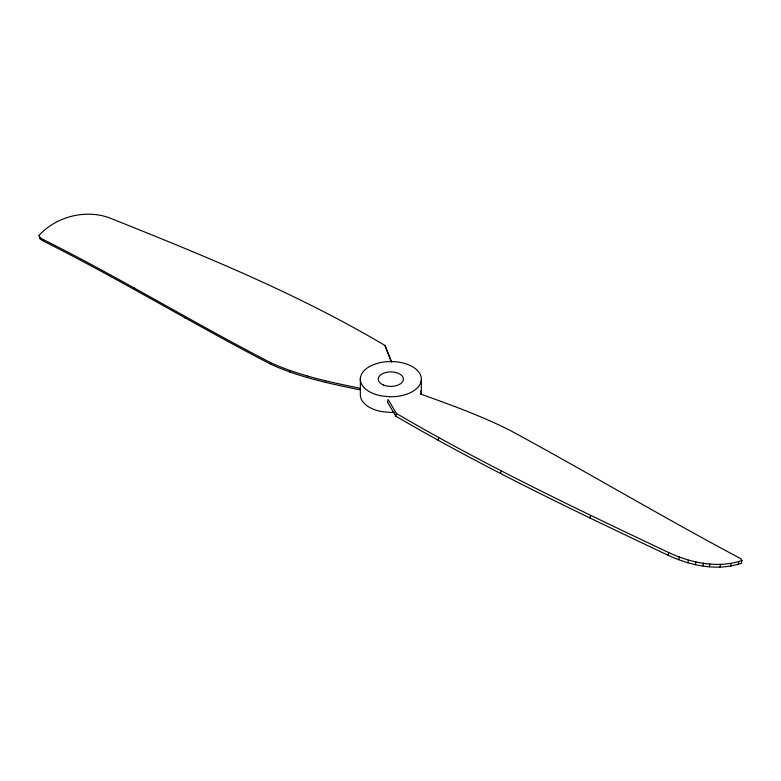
<?xml version="1.0" encoding="UTF-8"?>
<svg xmlns="http://www.w3.org/2000/svg" width="781" height="781" viewBox="0 0 781 781"><rect width="100%" height="100%" fill="white"/><g stroke="black" fill="none" stroke-linecap="round" stroke-linejoin="round"><path stroke-width="1.17" d="M360.353 378.414L360.353 394.044A30.508 17.612 0 0 0 381.704 411.587L389.553 412.378A30.508 17.612 0 0 0 394.112 412.3M421.32 394.317L421.32 379.888M741.95 560.504L741.394 563.228C717.495 571.458 690.492 565.669 668.097 555.262C576.017 511.633 483.81 467.731 395.85 416.166L387.522 402.195L388.079 399.472L396.406 413.442C484.376 465.007 576.573 508.909 668.653 552.538C691.048 562.945 718.051 568.734 741.95 560.504L740.964 558.903L737.713 557.029C661.185 516.27 586.716 471.88 510.481 430.595C481.506 415.892 450.822 404.929 420.295 393.936M395.85 416.166L396.406 413.442M438.151 440.591L438.707 437.868M500.572 473.462L501.129 470.738M589.87 518.184L590.436 515.46M668.097 555.262L668.653 552.538M678.718 559.723L679.275 556.999M687.797 563.033L688.354 560.309M695.373 564.751L695.93 562.017M702.9 565.756L703.456 563.033M709.363 566.762L709.919 564.038M720.004 567.123L720.56 564.39M730.625 566.254L731.182 563.531M738.152 564.751L738.709 562.027M39.05 235.354L40.036 237.678L43.277 239.552C120.352 278.182 193.952 323.1 270.548 362.628C298.645 375.534 329.143 381.919 359.28 388.089L359.68 389.758C329.543 383.588 299.045 377.203 270.948 364.297C194.352 324.769 120.762 279.852 43.677 241.222L40.436 239.347L39.05 235.354C56.954 215.751 87.98 208.42 112.581 219.1C205.491 256.236 298.742 294.271 384.955 345.456L391.662 362.042M391.174 361.496L384.955 345.456M325.286 380.894L325.687 382.563M307.353 375.71L307.753 377.379M289.409 370.536L289.81 372.205M270.548 362.628L270.948 364.297M184.765 316.666L185.165 318.336M133.971 287.34L134.371 289.009M43.277 239.552L43.677 241.222M40.036 237.678L40.436 239.347M420.608 390.939A30.508 17.612 0 0 1 421.34 394.376M389.553 396.748L381.704 395.957A30.508 17.612 0 0 1 368.31 367.275A30.508 17.612 0 0 1 419.006 372.381A30.508 17.612 0 0 1 389.553 396.748M383.266 384.935A12.564 7.254 0 0 0 403.299 380.044A12.564 7.254 0 0 0 385.931 372.469A12.564 7.254 0 0 0 383.266 384.935"/></g></svg>
